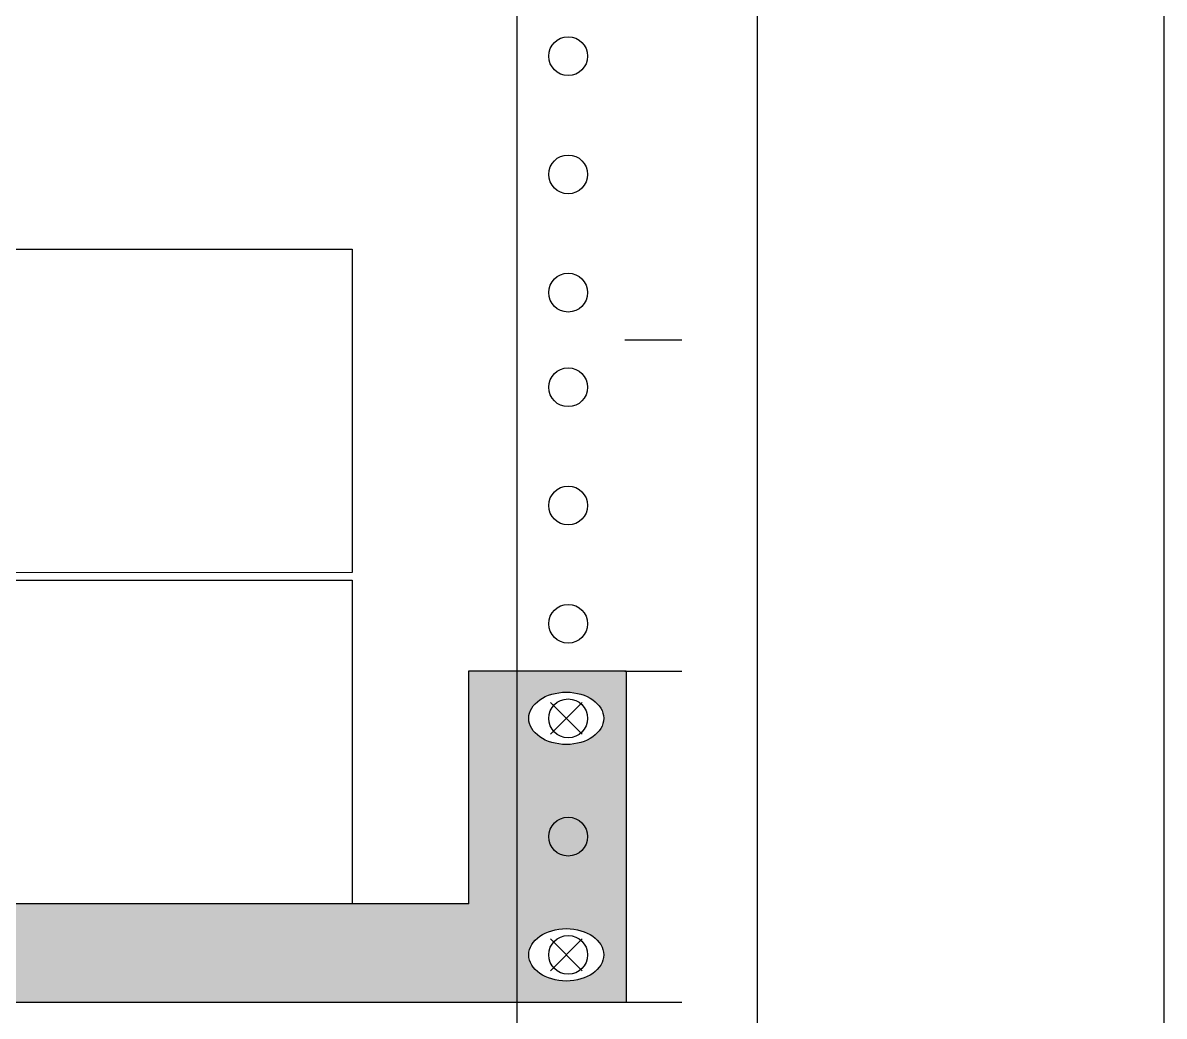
# Model space of a CAD drawing. Header units: millimetres. Extents: x 11355 to 11505, y 8083 to 8171.
# Drawn here: x 11498.62 to 11504.65, y 8137.8 to 8143.05 of the extents above; entities that cross this region are included whole.
import ezdxf

# ---------------------------------------------------------------- set-up
doc = ezdxf.new("R2010")
doc.units = ezdxf.units.MM
for name, color, linetype in [('Bandeja Fija 1U', 7, 'Continuous'), ('NVR - Vivotek ND9541', 7, 'Continuous'), ('Rack - Base 45U', 7, 'Continuous')]:
    doc.layers.add(name, color=color, linetype=linetype)

# ---------------------------------------------------------------- blocks, each defined once
blk = doc.blocks.new('Bandeja Fija 1U')
at = {"layer": 'Bandeja Fija 1U'}
h = blk.add_hatch(color=254, dxfattribs=at)
h.paths.add_polyline_path([(32647.9664, -3482.2399), (32647.9664, -3481.0088), (32647.1356, -3481.0088), (32647.1356, -3482.7605), (32666.1356, -3482.7605), (32666.1356, -3481.0088), (32665.3048, -3481.0088), (32665.3048, -3482.2399)])
edge = h.paths.add_edge_path(flags=16)
edge.add_ellipse((32647.4521, -3482.5097), major_axis=(0.1978, 0), ratio=0.699345, start_angle=0, end_angle=360)
edge = h.paths.add_edge_path(flags=16)
edge.add_ellipse((32647.4521, -3481.2597), major_axis=(0.1978, 0), ratio=0.699345, start_angle=0, end_angle=360)
edge = h.paths.add_edge_path(flags=16)
edge.add_ellipse((32665.8191, -3482.5097), major_axis=(-0.1978, 0), ratio=0.699345, start_angle=0, end_angle=360)
edge = h.paths.add_edge_path(flags=16)
edge.add_ellipse((32665.8191, -3481.2597), major_axis=(-0.1978, 0), ratio=0.699345, start_angle=0, end_angle=360)
at = {"layer": 'Bandeja Fija 1U', "color": 7, "linetype": 'Continuous'}
for p, q in [((32665.3048, -3482.2399), (32665.3048, -3481.0088)), ((32665.3048, -3481.0088), (32666.1356, -3481.0088)), ((32666.1356, -3481.0088), (32666.1356, -3482.7605)), ((32665.3048, -3482.2399), (32647.9664, -3482.2399)), ((32647.1356, -3482.7605), (32666.1356, -3482.7605))]:
    blk.add_line(p, q, dxfattribs=at)
at = {"layer": 'Bandeja Fija 1U', "color": 1}
for p, q in [((32665.7353, -3481.1759), (32665.9029, -3481.3434)), ((32665.7353, -3481.3434), (32665.9029, -3481.1759)), ((32665.7353, -3482.4259), (32665.9029, -3482.5934)), ((32665.7353, -3482.5934), (32665.9029, -3482.4259))]:
    blk.add_line(p, q, dxfattribs=at)
at = {"layer": 'Bandeja Fija 1U', "color": 7, "linetype": 'Continuous'}
for centre in [(32665.8191, -3481.2597), (32665.8191, -3482.5097)]:
    blk.add_ellipse(centre, major_axis=(-0.1978, 0), ratio=0.699345, dxfattribs=at)
blk = doc.blocks.new('NVR - Vivotek ND9541')
at = {"layer": 'NVR - Vivotek ND9541'}
blk.add_lwpolyline([(32761.1285, -3435.6553), (32777.4385, -3435.6551), (32777.4383, -3437.3651), (32761.1283, -3437.3653)], close=True, dxfattribs=at)
blk = doc.blocks.new('Rack 45U')
at = {"layer": 'Rack - Base 45U'}
for p, q in [((2328.7709, 1370.153), (2328.7709, 1455.2711)), ((2326.6228, 1370.153), (2326.6228, 1454.6111)), ((2325.3528, 1372.8191), (2325.3528, 1451.9341)), ((2325.9228, 1428.9391), (2326.2228, 1428.9391)), ((2325.9228, 1427.1891), (2326.2228, 1427.1891)), ((2325.9228, 1425.4391), (2326.2228, 1425.4391))]:
    blk.add_line(p, q, dxfattribs=at)
for centre in [(2325.6228, 1430.4391), (2325.6228, 1429.8141), (2325.6228, 1429.1891), (2325.6228, 1428.6891), (2325.6228, 1428.0641), (2325.6228, 1427.4391), (2325.6228, 1426.9391), (2325.6228, 1426.3141), (2325.6228, 1425.6891)]:
    blk.add_circle(centre, 0.1025, dxfattribs=at)

msp = doc.modelspace()

# ---------------------------------------------------------------- block references
for name, p in [('NVR - Vivotek ND9541', (-21277.0766, 11577.5088)), ('NVR - Vivotek ND9541', (-21277.0766, 11575.7588)), ('Bandeja Fija 1U', (-21164.3258, 11620.6335))]:
    msp.add_blockref(name, p)
at = {"layer": 'Rack - Base 45U'}
msp.add_blockref('Rack 45U', (9175.8806, 6712.4345), dxfattribs=at)

doc.saveas('drawing.dxf')
